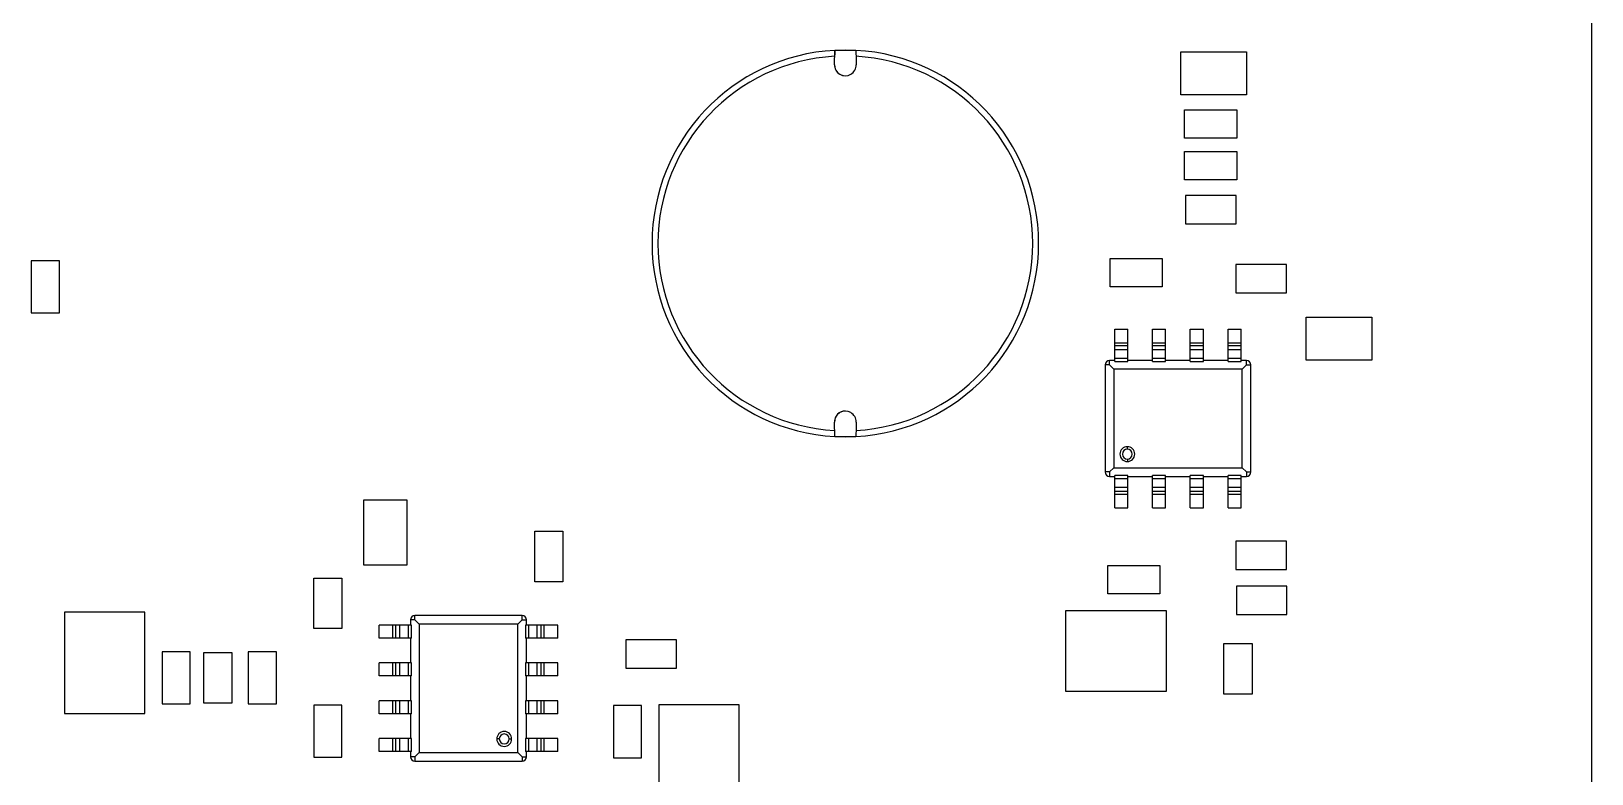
# Model space of a CAD drawing. Header units: millimetres. Extents: x 0 to 160, y -2 to 126.
# Drawn here: x 107.5 to 160, y 37.2 to 62.1 of the extents above; entities that cross this region are included whole.
import ezdxf

# ---------------------------------------------------------------- set-up
doc = ezdxf.new("R2010")
doc.units = ezdxf.units.MM

msp = doc.modelspace()

# ---------------------------------------------------------------- linework, layer by layer
at = {"color": 7, "linetype": 'Continuous', "lineweight": 25}
for p, q in [((160, 0), (160, 126)), ((134.537, 61.005), (134.544, 61.49)), ((135.256, 61.49), (134.544, 61.49)), ((134.9, 61.5), (134.9, 61.5)), ((135.256, 61.49), (134.9, 61.5)), ((146.184, 61.442), (148.384, 61.442)), ((146.184, 59.992), (146.184, 61.442)), ((148.384, 61.442), (148.384, 59.992)), ((134.537, 61), (134.537, 61)), ((135.259, 61.29), (135.263, 61.005)), ((148.384, 59.992), (146.184, 59.992)), ((146.309, 59.492), (148.059, 59.492)), ((146.309, 58.542), (146.309, 59.492)), ((148.059, 59.492), (148.059, 58.542)), ((148.059, 58.542), (146.309, 58.542)), ((146.309, 57.142), (146.309, 58.092)), ((146.309, 58.092), (148.059, 58.092)), ((148.059, 58.092), (148.059, 57.142)), ((148.059, 57.142), (146.309, 57.142)), ((146.343, 56.609), (146.343, 55.659)), ((148.043, 56.609), (146.343, 56.609)), ((148.043, 55.659), (148.043, 56.609)), ((146.343, 55.659), (148.043, 55.659)), ((108.475, 54.415), (107.525, 54.415)), ((107.525, 54.415), (107.525, 52.665)), ((108.475, 52.665), (108.475, 54.415)), ((143.809, 53.542), (143.809, 54.492)), ((143.809, 54.492), (145.559, 54.492)), ((145.559, 54.492), (145.559, 53.542)), ((148.034, 54.292), (148.034, 53.342)), ((149.734, 54.292), (148.034, 54.292)), ((149.734, 53.342), (149.734, 54.292)), ((145.559, 53.542), (143.809, 53.542)), ((148.034, 53.342), (149.734, 53.342)), ((107.525, 52.665), (108.475, 52.665)), ((150.4, 52.525), (152.6, 52.525)), ((150.4, 51.075), (150.4, 52.525)), ((152.6, 52.525), (152.6, 51.075)), ((143.959, 51.031), (143.959, 52.117)), ((143.959, 52.117), (144.399, 52.117)), ((144.399, 51.031), (144.399, 52.117)), ((145.229, 51.031), (145.229, 52.117)), ((145.229, 52.117), (145.669, 52.117)), ((145.669, 51.031), (145.669, 52.117)), ((146.499, 51.031), (146.499, 52.117)), ((146.499, 52.117), (146.939, 52.117)), ((146.939, 51.031), (146.939, 52.117)), ((147.769, 51.031), (147.769, 52.117)), ((147.769, 52.117), (148.209, 52.117)), ((148.209, 51.031), (148.209, 52.117)), ((143.959, 51.662), (144.399, 51.662)), ((143.959, 51.565), (144.399, 51.565)), ((143.959, 51.43), (144.399, 51.43)), ((145.229, 51.662), (145.669, 51.662)), ((145.229, 51.565), (145.669, 51.565)), ((145.229, 51.43), (145.669, 51.43)), ((146.499, 51.662), (146.939, 51.662)), ((146.499, 51.565), (146.939, 51.565)), ((146.499, 51.43), (146.939, 51.43)), ((147.769, 51.662), (148.209, 51.662)), ((147.769, 51.565), (148.209, 51.565)), ((147.769, 51.43), (148.209, 51.43)), ((143.784, 50.917), (143.634, 50.917)), ((143.634, 50.917), (143.634, 47.317)), ((143.784, 50.917), (143.784, 51.067)), ((143.959, 51.067), (143.784, 51.067)), ((143.925, 50.776), (143.784, 50.917)), ((143.959, 51.14), (144.399, 51.14)), ((143.959, 51.031), (144.399, 51.031)), ((145.229, 51.067), (144.399, 51.067)), ((145.229, 51.14), (145.669, 51.14)), ((145.229, 51.031), (145.669, 51.031)), ((146.499, 51.067), (145.669, 51.067)), ((146.499, 51.14), (146.939, 51.14)), ((146.499, 51.031), (146.939, 51.031)), ((147.769, 51.067), (146.939, 51.067)), ((147.769, 51.14), (148.209, 51.14)), ((147.769, 51.031), (148.209, 51.031)), ((148.384, 51.067), (148.209, 51.067)), ((148.242, 50.776), (148.384, 50.917)), ((148.384, 50.917), (148.384, 51.067)), ((148.384, 50.917), (148.534, 50.917)), ((148.534, 47.317), (148.534, 50.917)), ((152.6, 51.075), (150.4, 51.075)), ((143.925, 50.776), (143.925, 47.458)), ((148.242, 50.776), (143.925, 50.776)), ((148.242, 47.458), (148.242, 50.776)), ((134.537, 49), (134.537, 49)), ((134.544, 48.51), (134.537, 48.995)), ((135.263, 48.995), (135.259, 48.71)), ((134.544, 48.51), (135.256, 48.51)), ((134.9, 48.5), (135.256, 48.51)), ((144.384, 48.083), (144.384, 48.167)), ((143.784, 47.317), (143.634, 47.317)), ((143.925, 47.458), (143.784, 47.317)), ((143.784, 47.317), (143.784, 47.167)), ((143.925, 47.458), (148.242, 47.458)), ((144.384, 47.751), (144.384, 47.667)), ((148.242, 47.458), (148.384, 47.317)), ((148.384, 47.317), (148.534, 47.317)), ((148.384, 47.317), (148.384, 47.167)), ((143.784, 47.167), (143.959, 47.167)), ((144.399, 47.203), (143.959, 47.203)), ((143.959, 46.117), (143.959, 47.203)), ((143.959, 47.094), (144.399, 47.094)), ((143.959, 46.804), (144.399, 46.804)), ((144.399, 46.117), (144.399, 47.203)), ((144.399, 47.167), (145.229, 47.167)), ((145.669, 47.203), (145.229, 47.203)), ((145.229, 46.117), (145.229, 47.203)), ((145.229, 47.094), (145.669, 47.094)), ((145.229, 46.804), (145.669, 46.804)), ((145.669, 46.117), (145.669, 47.203)), ((145.669, 47.167), (146.499, 47.167)), ((146.939, 47.203), (146.499, 47.203)), ((146.499, 46.117), (146.499, 47.203)), ((146.499, 47.094), (146.939, 47.094)), ((146.499, 46.804), (146.939, 46.804)), ((146.939, 46.117), (146.939, 47.203)), ((146.939, 47.167), (147.769, 47.167)), ((148.209, 47.203), (147.769, 47.203)), ((147.769, 46.117), (147.769, 47.203)), ((147.769, 47.094), (148.209, 47.094)), ((147.769, 46.804), (148.209, 46.804)), ((148.209, 46.117), (148.209, 47.203)), ((148.209, 47.167), (148.384, 47.167)), ((118.705, 44.179), (118.705, 46.379)), ((118.705, 46.379), (120.155, 46.379)), ((120.155, 46.379), (120.155, 44.179)), ((143.959, 46.669), (144.399, 46.669)), ((143.959, 46.573), (144.399, 46.573)), ((145.229, 46.669), (145.669, 46.669)), ((145.229, 46.573), (145.669, 46.573)), ((146.499, 46.669), (146.939, 46.669)), ((146.499, 46.573), (146.939, 46.573)), ((147.769, 46.669), (148.209, 46.669)), ((147.769, 46.573), (148.209, 46.573)), ((143.959, 46.117), (144.399, 46.117)), ((145.229, 46.117), (145.669, 46.117)), ((146.499, 46.117), (146.939, 46.117)), ((147.769, 46.117), (148.209, 46.117)), ((124.455, 45.329), (125.405, 45.329)), ((124.455, 43.629), (124.455, 45.329)), ((125.405, 45.329), (125.405, 43.629)), ((148.034, 44.992), (148.034, 44.042)), ((149.734, 44.992), (148.034, 44.992)), ((149.734, 44.042), (149.734, 44.992)), ((120.155, 44.179), (118.705, 44.179)), ((143.725, 44.175), (145.475, 44.175)), ((143.725, 43.225), (143.725, 44.175)), ((145.475, 44.175), (145.475, 43.225)), ((117.025, 42.05), (117.025, 43.75)), ((117.025, 43.75), (117.975, 43.75)), ((117.975, 43.75), (117.975, 42.05)), ((125.405, 43.629), (124.455, 43.629)), ((148.034, 44.042), (149.734, 44.042)), ((145.475, 43.225), (143.725, 43.225)), ((148.05, 43.475), (148.05, 42.525)), ((149.75, 43.475), (148.05, 43.475)), ((149.75, 42.525), (149.75, 43.475)), ((111.35, 42.6), (108.65, 42.6)), ((108.65, 42.6), (108.65, 39.2)), ((111.35, 39.2), (111.35, 42.6)), ((145.7, 42.65), (142.3, 42.65)), ((142.3, 42.65), (142.3, 39.95)), ((145.7, 39.95), (145.7, 42.65)), ((148.05, 42.525), (149.75, 42.525)), ((117.975, 42.05), (117.025, 42.05)), ((120.316, 42.169), (119.23, 42.169)), ((119.23, 41.729), (119.23, 42.169)), ((119.685, 41.729), (119.685, 42.169)), ((119.782, 41.729), (119.782, 42.169)), ((119.917, 41.729), (119.917, 42.169)), ((120.207, 41.729), (120.207, 42.169)), ((120.28, 42.344), (120.28, 42.169)), ((120.43, 42.344), (120.28, 42.344)), ((120.316, 41.729), (120.316, 42.169)), ((120.43, 42.344), (120.43, 42.494)), ((124.03, 42.494), (120.43, 42.494)), ((120.571, 42.203), (120.43, 42.344)), ((120.571, 42.203), (120.571, 37.885)), ((123.889, 42.203), (120.571, 42.203)), ((123.889, 42.203), (124.03, 42.344)), ((123.889, 37.885), (123.889, 42.203)), ((124.03, 42.344), (124.03, 42.494)), ((124.03, 42.344), (124.18, 42.344)), ((124.144, 42.169), (124.144, 41.729)), ((125.23, 42.169), (124.144, 42.169)), ((124.18, 42.169), (124.18, 42.344)), ((124.253, 41.729), (124.253, 42.169)), ((124.543, 41.729), (124.543, 42.169)), ((124.678, 41.729), (124.678, 42.169)), ((124.774, 41.729), (124.774, 42.169)), ((125.23, 41.729), (125.23, 42.169)), ((120.316, 41.729), (119.23, 41.729)), ((120.28, 41.729), (120.28, 40.899)), ((125.23, 41.729), (124.144, 41.729)), ((124.18, 40.899), (124.18, 41.729)), ((129.222, 41.674), (127.522, 41.674)), ((127.522, 41.674), (127.522, 40.724)), ((129.222, 40.724), (129.222, 41.674)), ((147.625, 39.85), (147.625, 41.55)), ((147.625, 41.55), (148.575, 41.55)), ((148.575, 41.55), (148.575, 39.85)), ((111.925, 41.275), (111.925, 39.525)), ((112.875, 41.275), (111.925, 41.275)), ((112.875, 39.525), (112.875, 41.275)), ((113.325, 39.55), (113.325, 41.25)), ((113.325, 41.25), (114.275, 41.25)), ((114.275, 41.25), (114.275, 39.55)), ((115.775, 41.275), (114.825, 41.275)), ((114.825, 41.275), (114.825, 39.525)), ((115.775, 39.525), (115.775, 41.275)), ((120.316, 40.899), (119.23, 40.899)), ((119.23, 40.459), (119.23, 40.899)), ((120.316, 40.459), (119.23, 40.459)), ((119.685, 40.459), (119.685, 40.899)), ((119.782, 40.459), (119.782, 40.899)), ((119.917, 40.459), (119.917, 40.899)), ((120.207, 40.459), (120.207, 40.899)), ((120.28, 40.459), (120.28, 39.629)), ((120.316, 40.459), (120.316, 40.899)), ((124.144, 40.899), (124.144, 40.459)), ((125.23, 40.899), (124.144, 40.899)), ((125.23, 40.459), (124.144, 40.459)), ((124.18, 39.629), (124.18, 40.459)), ((124.253, 40.459), (124.253, 40.899)), ((124.543, 40.459), (124.543, 40.899)), ((124.678, 40.459), (124.678, 40.899)), ((124.774, 40.459), (124.774, 40.899)), ((125.23, 40.459), (125.23, 40.899)), ((127.522, 40.724), (129.222, 40.724)), ((142.3, 39.95), (145.7, 39.95)), ((111.925, 39.525), (112.875, 39.525)), ((114.275, 39.55), (113.325, 39.55)), ((114.825, 39.525), (115.775, 39.525)), ((117.025, 39.475), (117.025, 37.725)), ((117.975, 39.475), (117.025, 39.475)), ((117.975, 37.725), (117.975, 39.475)), ((120.316, 39.629), (119.23, 39.629)), ((119.23, 39.189), (119.23, 39.629)), ((119.685, 39.189), (119.685, 39.629)), ((119.782, 39.189), (119.782, 39.629)), ((119.917, 39.189), (119.917, 39.629)), ((120.207, 39.189), (120.207, 39.629)), ((120.316, 39.189), (120.316, 39.629)), ((124.144, 39.629), (124.144, 39.189)), ((125.23, 39.629), (124.144, 39.629)), ((124.253, 39.189), (124.253, 39.629)), ((124.543, 39.189), (124.543, 39.629)), ((124.678, 39.189), (124.678, 39.629)), ((124.774, 39.189), (124.774, 39.629)), ((125.23, 39.189), (125.23, 39.629)), ((127.101, 39.462), (127.101, 37.712)), ((128.051, 39.462), (127.101, 39.462)), ((128.051, 37.712), (128.051, 39.462)), ((131.326, 39.487), (128.626, 39.487)), ((128.626, 39.487), (128.626, 36.087)), ((131.326, 36.087), (131.326, 39.487)), ((148.575, 39.85), (147.625, 39.85)), ((108.65, 39.2), (111.35, 39.2)), ((120.316, 39.189), (119.23, 39.189)), ((120.28, 39.189), (120.28, 38.359)), ((125.23, 39.189), (124.144, 39.189)), ((124.18, 38.359), (124.18, 39.189)), ((120.316, 38.359), (119.23, 38.359)), ((119.23, 37.919), (119.23, 38.359)), ((119.685, 37.919), (119.685, 38.359)), ((119.782, 37.919), (119.782, 38.359)), ((119.917, 37.919), (119.917, 38.359)), ((120.207, 37.919), (120.207, 38.359)), ((120.316, 37.919), (120.316, 38.359)), ((123.264, 38.344), (123.18, 38.344)), ((123.596, 38.344), (123.68, 38.344)), ((124.144, 38.359), (124.144, 37.919)), ((125.23, 38.359), (124.144, 38.359)), ((124.253, 37.919), (124.253, 38.359)), ((124.543, 37.919), (124.543, 38.359)), ((124.678, 37.919), (124.678, 38.359)), ((124.774, 37.919), (124.774, 38.359)), ((125.23, 37.919), (125.23, 38.359)), ((120.316, 37.919), (119.23, 37.919)), ((120.28, 37.919), (120.28, 37.744)), ((120.571, 37.885), (120.43, 37.744)), ((120.571, 37.885), (123.889, 37.885)), ((123.889, 37.885), (124.03, 37.744)), ((125.23, 37.919), (124.144, 37.919)), ((124.18, 37.744), (124.18, 37.919)), ((117.025, 37.725), (117.975, 37.725)), ((120.43, 37.744), (120.28, 37.744)), ((120.43, 37.744), (120.43, 37.594)), ((120.43, 37.594), (124.03, 37.594)), ((124.03, 37.744), (124.18, 37.744)), ((124.03, 37.744), (124.03, 37.594)), ((127.101, 37.712), (128.051, 37.712))]:
    msp.add_line(p, q, dxfattribs=at)
at = {"color": 7, "linetype": 'Continuous', "lineweight": 25, "flags": 128}
for points in [[(134.544, 61.49), (134.542, 61.378), (134.541, 61.29)], [(135.256, 61.49), (135.258, 61.378), (135.259, 61.29)], [(135.259, 48.71), (135.257, 48.598), (135.256, 48.51)]]:
    msp.add_lwpolyline(points, dxfattribs=at)
at = {"color": 7, "linetype": 'Continuous', "lineweight": 25}
for centre, radius, start, end in [((134.9, 55), 6.5, 93.1403, 180), ((134.9, 55), 6.5, 273.1403, 86.8597), ((134.9, 55), 6.5, 273.1403, 86.8597), ((134.9, 55), 6.3, 93.2649, 266.7351), ((134.9, 61), 0.363, 179.2215, 0.7785), ((134.9, 61), 0.363, 179.2215, 270), ((134.9, 55), 6.3, 273.2649, 86.7351), ((134.9, 55), 6.5, 180, 266.8597), ((143.784, 50.917), 0.15, 90, 180), ((148.384, 50.917), 0.15, 0, 90), ((134.9, 49), 0.363, 359.2215, 180), ((134.9, 49), 0.363, 90, 180.7785), ((134.9, 49), 0.363, 180, 180.7785), ((144.384, 47.917), 0.25, 90, 270), ((144.384, 47.917), 0.166, 90, 270), ((144.384, 47.917), 0.25, 270, 90), ((144.384, 47.917), 0.166, 270, 90), ((143.784, 47.317), 0.15, 180, 270), ((148.384, 47.317), 0.15, 270, 0), ((120.43, 42.344), 0.15, 90, 180), ((124.03, 42.344), 0.15, 0, 90), ((123.43, 38.344), 0.25, 0, 180), ((123.43, 38.344), 0.25, 180, 0), ((123.43, 38.344), 0.166, 0, 180), ((123.43, 38.344), 0.166, 180, 0), ((120.43, 37.744), 0.15, 180, 270), ((124.03, 37.744), 0.15, 270, 0)]:
    msp.add_arc(centre, radius, start, end, dxfattribs=at)

doc.saveas('drawing.dxf')
